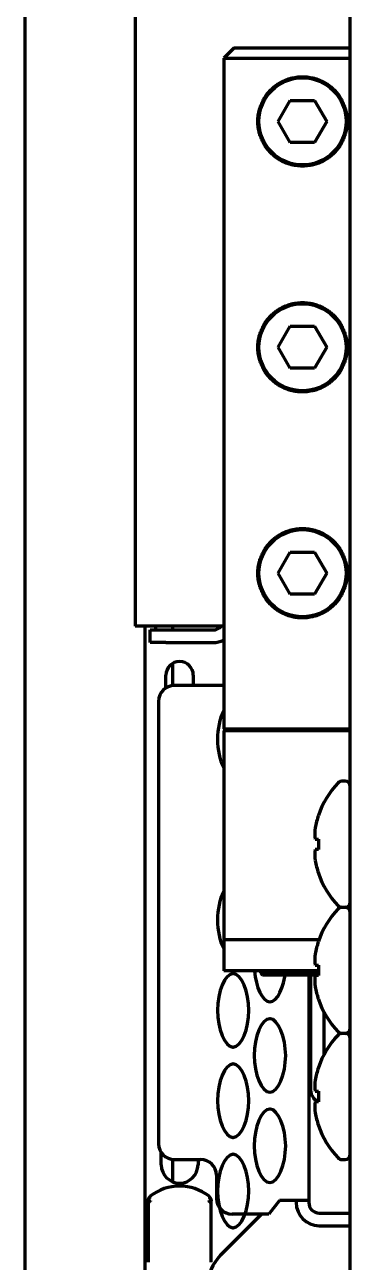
# Model space of a CAD drawing. Header units: inches. Extents: x -3077 to 7201, y 316 to 5463.
# Drawn here: x 5379.3 to 5410.3, y 2290 to 2407.8 of the extents above; entities that cross this region are included whole.
import ezdxf

# ---------------------------------------------------------------- set-up
doc = ezdxf.new("R2010")
doc.units = ezdxf.units.IN

msp = doc.modelspace()

# ---------------------------------------------------------------- linework, layer by layer
at = {"linetype": 'Continuous', "lineweight": 70}
for p, q in [((5379.28, 3749.16), (5379.28, 2083.96)), ((5410.28, 2109.76), (5410.28, 3747.76)), ((5389.79, 3697.81), (5389.79, 2350.51)), ((5399.23, 2405.56), (5398.23, 2404.56)), ((5399.23, 2405.56), (5410.28, 2405.56)), ((5398.23, 2404.56), (5398.23, 2340.76)), ((5398.23, 2404.56), (5410.28, 2404.56)), ((5403.42, 2398.56), (5404.57, 2400.56)), ((5404.57, 2400.56), (5406.88, 2400.56)), ((5406.88, 2400.56), (5408.04, 2398.56)), ((5404.57, 2396.56), (5403.42, 2398.56)), ((5408.04, 2398.56), (5406.88, 2396.56)), ((5406.88, 2396.56), (5404.57, 2396.56)), ((5403.42, 2377.06), (5404.57, 2379.06)), ((5404.57, 2379.06), (5406.88, 2379.06)), ((5406.88, 2379.06), (5408.04, 2377.06)), ((5404.57, 2375.06), (5403.42, 2377.06)), ((5408.04, 2377.06), (5406.88, 2375.06)), ((5406.88, 2375.06), (5404.57, 2375.06)), ((5403.42, 2355.56), (5404.57, 2357.56)), ((5404.57, 2357.56), (5406.88, 2357.56)), ((5406.88, 2357.56), (5408.04, 2355.56)), ((5404.57, 2353.56), (5403.42, 2355.56)), ((5408.04, 2355.56), (5406.88, 2353.56)), ((5406.88, 2353.56), (5404.57, 2353.56)), ((5391.59, 2350.51), (5389.79, 2350.51)), ((5390.73, 2350.51), (5390.73, 2180.16)), ((5391.23, 2350.16), (5392.73, 2350.16)), ((5391.23, 2348.96), (5391.23, 2350.16)), ((5398.23, 2350.51), (5391.59, 2350.51)), ((5391.73, 2350.51), (5391.73, 2350.16)), ((5392.73, 2350.16), (5397.23, 2350.16)), ((5393.38, 2350.16), (5393.38, 2350.52)), ((5392.73, 2348.96), (5391.23, 2348.96)), ((5392.73, 2348.96), (5397.23, 2348.96)), ((5393.38, 2344.85), (5393.38, 2347)), ((5392.73, 2344.62), (5392.73, 2345.86)), ((5395.33, 2345.86), (5395.33, 2344.86)), ((5398.23, 2344.86), (5393.53, 2344.86)), ((5392.03, 2343.36), (5392.03, 2301.26)), ((5398.23, 2340.76), (5405.73, 2340.76)), ((5398.23, 2340.76), (5398.33, 2340.66)), ((5398.33, 2340.66), (5398.23, 2340.56)), ((5405.73, 2340.56), (5398.23, 2340.56)), ((5398.23, 2340.56), (5398.23, 2320.71)), ((5405.73, 2340.76), (5410.28, 2340.76)), ((5410.28, 2340.56), (5405.73, 2340.56)), ((5409.78, 2335.76), (5409.49, 2335.76)), ((5407.25, 2332.51), (5407.24, 2332.51)), ((5406.94, 2330.26), (5407.25, 2330.26)), ((5407.25, 2329.26), (5406.94, 2329.26)), ((5407.24, 2327.01), (5407.25, 2327.01)), ((5409.49, 2323.76), (5409.78, 2323.76)), ((5398.23, 2320.71), (5405.73, 2320.71)), ((5398.23, 2320.71), (5398.23, 2317.71)), ((5405.73, 2320.71), (5407.31, 2320.71)), ((5407.25, 2320.51), (5407.24, 2320.51)), ((5406.94, 2318.26), (5407.25, 2318.26)), ((5405.73, 2317.71), (5398.23, 2317.71)), ((5401.73, 2317.71), (5401.73, 2317.51)), ((5401.73, 2317.51), (5401.93, 2317.31)), ((5405.73, 2317.51), (5401.73, 2317.51)), ((5405.73, 2317.31), (5401.93, 2317.31)), ((5407.24, 2317.71), (5405.73, 2317.71)), ((5407.24, 2317.51), (5405.73, 2317.51)), ((5407.25, 2317.31), (5405.73, 2317.31)), ((5406.33, 2317.31), (5406.33, 2295.86)), ((5406.53, 2306.26), (5406.53, 2317.31)), ((5407.25, 2317.26), (5406.94, 2317.26)), ((5407.24, 2315.01), (5407.25, 2315.01)), ((5407.78, 2309.74), (5407.78, 2313.77)), ((5409.78, 2311.76), (5409.49, 2311.76)), ((5407.25, 2308.51), (5407.24, 2308.51)), ((5406.94, 2306.26), (5407.25, 2306.26)), ((5407.25, 2305.26), (5406.94, 2305.26)), ((5407.24, 2303.01), (5407.25, 2303.01)), ((5392.28, 2299.26), (5392.28, 2300.43)), ((5393.38, 2297.63), (5393.38, 2299.76)), ((5393.53, 2299.76), (5396.03, 2299.76)), ((5395.78, 2299.76), (5395.78, 2299.26)), ((5409.49, 2299.76), (5409.78, 2299.76)), ((5397.53, 2298.26), (5397.53, 2296.06)), ((5391.03, 2295.48), (5391.03, 2289.98)), ((5391.23, 2296.26), (5391.28, 2296.2)), ((5396.78, 2296.2), (5396.83, 2296.26)), ((5397.03, 2289.98), (5397.03, 2295.48)), ((5403.53, 2295.86), (5402.53, 2294.56)), ((5404.13, 2295.86), (5403.53, 2295.86)), ((5406.33, 2295.86), (5404.13, 2295.86)), ((5405.13, 2295.86), (5405.13, 2295.66)), ((5406.33, 2295.86), (5406.33, 2295.66)), ((5401.84, 2294.56), (5397.9, 2290.61)), ((5402.53, 2294.56), (5399.03, 2294.56)), ((5407.33, 2294.66), (5410.28, 2294.66)), ((5407.33, 2293.46), (5410.28, 2293.46))]:
    msp.add_line(p, q, dxfattribs=at)
for centre in [(5405.73, 2398.56), (5405.73, 2377.06), (5405.73, 2355.56)]:
    msp.add_circle(centre, 4.15, dxfattribs=at)
for centre, radius, start, end in [((5397.23, 2351.16), 1, 270, 319.455), ((5397.23, 2351.16), 2.2, 270, 297.0366), ((5394.03, 2345.86), 1.3, 0, 180), ((5393.53, 2343.36), 1.5, 90, 180), ((5415.23, 2329.76), 8.45, 136.2253, 161.0075), ((5409.49, 2335.26), 0.5, 90, 136.2253), ((5409.78, 2335.26), 0.5, 0, 90), ((5415.23, 2329.76), 8.44, 160.9729, 169.3378), ((5415.23, 2329.76), 7.99, 176.4122, 183.5878), ((5415.23, 2329.76), 8.44, 190.6622, 199.0271), ((5415.23, 2329.76), 8.45, 198.9925, 223.7747), ((5409.49, 2324.26), 0.5, 223.7747, 270), ((5409.49, 2323.26), 0.5, 90, 136.2253), ((5409.78, 2324.26), 0.5, 270, 0), ((5409.78, 2323.26), 0.5, 0, 90), ((5415.23, 2317.76), 8.45, 136.2253, 161.0075), ((5415.23, 2317.76), 8.44, 160.9729, 169.3378), ((5415.23, 2317.76), 7.99, 176.4122, 183.5878), ((5415.23, 2317.76), 8.44, 190.6622, 199.0271), ((5415.23, 2317.76), 8.45, 198.9925, 223.7747), ((5409.78, 2312.26), 0.5, 270, 0), ((5415.23, 2305.76), 8.45, 136.2253, 161.0075), ((5409.49, 2312.26), 0.5, 223.7747, 270), ((5409.49, 2311.26), 0.5, 90, 136.2253), ((5409.78, 2311.26), 0.5, 0, 90), ((5415.23, 2305.76), 8.44, 160.9729, 169.3378), ((5407.53, 2306.26), 1, 180, 234.3147), ((5415.23, 2305.76), 7.99, 176.4122, 183.5878), ((5405.78, 2303.82), 2, 45.918, 54.3147), ((5415.23, 2305.76), 8.44, 190.6622, 199.0271), ((5415.23, 2305.76), 8.45, 198.9925, 223.7747), ((5393.53, 2301.26), 1.5, 180, 270), ((5409.78, 2300.26), 0.5, 270, 0), ((5394.03, 2299.26), 1.75, 180, 0), ((5396.03, 2298.26), 1.5, 0, 90), ((5409.49, 2300.26), 0.5, 223.7747, 270), ((5394.03, 2292.73), 4.5, 51.5767, 128.4324), ((5399.03, 2296.06), 1.5, 180, 270), ((5407.33, 2295.66), 2.2, 180, 270), ((5407.33, 2295.66), 1, 180, 270), ((5400.73, 2287.78), 4, 135, 180)]:
    msp.add_arc(centre, radius, start, end, dxfattribs=at)
for centre, major_axis, ratio, start_param, end_param in [((5415.23, 2330.79), (-8.32, 0), 0.707107, 6.192956, 6.373415), ((5415.23, 2328.73), (8.32, 0), 0.707107, 3.051363, 3.231822), ((5415.23, 2318.79), (-8.32, 0), 0.707107, 6.192956, 6.373415), ((5415.23, 2316.73), (8.32, 0), 0.707107, 3.051363, 3.231822), ((5415.23, 2306.79), (-8.32, 0), 0.707107, 6.192956, 6.373415), ((5415.23, 2304.73), (8.32, 0), 0.707107, 3.051363, 3.231822), ((5391.54, 2295.86), (-0.312, 0.391), 0.210529, 6.282796, 6.783545)]:
    msp.add_ellipse(centre, major_axis=major_axis, ratio=ratio, start_param=start_param, end_param=end_param, dxfattribs=at)
for points in [[(5405.73, 2394.31), (5405.63, 2394.31), (5405.43, 2394.31), (5405.14, 2394.34), (5404.84, 2394.4), (5404.55, 2394.47), (5404.26, 2394.56), (5403.97, 2394.68), (5403.69, 2394.82), (5403.41, 2394.99), (5403.15, 2395.17), (5402.89, 2395.39), (5402.65, 2395.62), (5402.43, 2395.87), (5402.23, 2396.13), (5402.06, 2396.41), (5401.91, 2396.69), (5401.78, 2396.98), (5401.68, 2397.27), (5401.59, 2397.56), (5401.54, 2397.84), (5401.5, 2398.13), (5401.48, 2398.41), (5401.48, 2398.7), (5401.5, 2398.98), (5401.54, 2399.27), (5401.59, 2399.56), (5401.68, 2399.84), (5401.78, 2400.13), (5401.91, 2400.42), (5402.06, 2400.7), (5402.23, 2400.98), (5402.43, 2401.24), (5402.65, 2401.49), (5402.89, 2401.73), (5403.15, 2401.94), (5403.41, 2402.12), (5403.69, 2402.29), (5403.97, 2402.43), (5404.26, 2402.55), (5404.55, 2402.64), (5404.84, 2402.72), (5405.14, 2402.77), (5405.43, 2402.8), (5405.63, 2402.81), (5405.73, 2402.81)], [(5405.73, 2402.81), (5405.83, 2402.81), (5406.02, 2402.8), (5406.32, 2402.77), (5406.61, 2402.72), (5406.91, 2402.64), (5407.2, 2402.55), (5407.49, 2402.43), (5407.77, 2402.29), (5408.04, 2402.12), (5408.31, 2401.94), (5408.57, 2401.73), (5408.81, 2401.49), (5409.03, 2401.24), (5409.23, 2400.98), (5409.4, 2400.7), (5409.55, 2400.42), (5409.68, 2400.13), (5409.78, 2399.84), (5409.86, 2399.56), (5409.92, 2399.27), (5409.96, 2398.98), (5409.98, 2398.7), (5409.98, 2398.41), (5409.96, 2398.13), (5409.92, 2397.84), (5409.86, 2397.56), (5409.78, 2397.27), (5409.68, 2396.98), (5409.55, 2396.69), (5409.4, 2396.41), (5409.23, 2396.13), (5409.03, 2395.87), (5408.81, 2395.62), (5408.57, 2395.39), (5408.31, 2395.17), (5408.04, 2394.99), (5407.77, 2394.82), (5407.49, 2394.68), (5407.2, 2394.56), (5406.91, 2394.47), (5406.61, 2394.4), (5406.32, 2394.34), (5406.02, 2394.31), (5405.83, 2394.31), (5405.73, 2394.31)], [(5405.73, 2372.81), (5405.63, 2372.81), (5405.43, 2372.81), (5405.14, 2372.84), (5404.84, 2372.9), (5404.55, 2372.97), (5404.26, 2373.06), (5403.97, 2373.18), (5403.69, 2373.32), (5403.41, 2373.49), (5403.15, 2373.67), (5402.89, 2373.89), (5402.65, 2374.12), (5402.43, 2374.37), (5402.23, 2374.63), (5402.06, 2374.91), (5401.91, 2375.19), (5401.78, 2375.48), (5401.68, 2375.77), (5401.59, 2376.06), (5401.54, 2376.34), (5401.5, 2376.63), (5401.48, 2376.91), (5401.48, 2377.2), (5401.5, 2377.48), (5401.54, 2377.77), (5401.59, 2378.06), (5401.68, 2378.34), (5401.78, 2378.63), (5401.91, 2378.92), (5402.06, 2379.2), (5402.23, 2379.48), (5402.43, 2379.74), (5402.65, 2379.99), (5402.89, 2380.23), (5403.15, 2380.44), (5403.41, 2380.62), (5403.69, 2380.79), (5403.97, 2380.93), (5404.26, 2381.05), (5404.55, 2381.14), (5404.84, 2381.22), (5405.14, 2381.27), (5405.43, 2381.3), (5405.63, 2381.31), (5405.73, 2381.31)], [(5405.73, 2381.31), (5405.83, 2381.31), (5406.02, 2381.3), (5406.32, 2381.27), (5406.61, 2381.22), (5406.91, 2381.14), (5407.2, 2381.05), (5407.49, 2380.93), (5407.77, 2380.79), (5408.04, 2380.62), (5408.31, 2380.44), (5408.57, 2380.23), (5408.81, 2379.99), (5409.03, 2379.74), (5409.23, 2379.48), (5409.4, 2379.2), (5409.55, 2378.92), (5409.68, 2378.63), (5409.78, 2378.34), (5409.86, 2378.06), (5409.92, 2377.77), (5409.96, 2377.48), (5409.98, 2377.2), (5409.98, 2376.91), (5409.96, 2376.63), (5409.92, 2376.34), (5409.86, 2376.06), (5409.78, 2375.77), (5409.68, 2375.48), (5409.55, 2375.19), (5409.4, 2374.91), (5409.23, 2374.63), (5409.03, 2374.37), (5408.81, 2374.12), (5408.57, 2373.89), (5408.31, 2373.67), (5408.04, 2373.49), (5407.77, 2373.32), (5407.49, 2373.18), (5407.2, 2373.06), (5406.91, 2372.97), (5406.61, 2372.9), (5406.32, 2372.84), (5406.02, 2372.81), (5405.83, 2372.81), (5405.73, 2372.81)], [(5405.73, 2351.31), (5405.63, 2351.31), (5405.43, 2351.31), (5405.14, 2351.34), (5404.84, 2351.4), (5404.55, 2351.47), (5404.26, 2351.56), (5403.97, 2351.68), (5403.69, 2351.82), (5403.41, 2351.99), (5403.15, 2352.17), (5402.89, 2352.39), (5402.65, 2352.62), (5402.43, 2352.87), (5402.23, 2353.13), (5402.06, 2353.41), (5401.91, 2353.69), (5401.78, 2353.98), (5401.68, 2354.27), (5401.59, 2354.56), (5401.54, 2354.84), (5401.5, 2355.13), (5401.48, 2355.41), (5401.48, 2355.7), (5401.5, 2355.98), (5401.54, 2356.27), (5401.59, 2356.56), (5401.68, 2356.84), (5401.78, 2357.13), (5401.91, 2357.42), (5402.06, 2357.7), (5402.23, 2357.98), (5402.43, 2358.24), (5402.65, 2358.49), (5402.89, 2358.73), (5403.15, 2358.94), (5403.41, 2359.12), (5403.69, 2359.29), (5403.97, 2359.43), (5404.26, 2359.55), (5404.55, 2359.64), (5404.84, 2359.72), (5405.14, 2359.77), (5405.43, 2359.8), (5405.63, 2359.81), (5405.73, 2359.81)], [(5405.73, 2359.81), (5405.83, 2359.81), (5406.02, 2359.8), (5406.32, 2359.77), (5406.61, 2359.72), (5406.91, 2359.64), (5407.2, 2359.55), (5407.49, 2359.43), (5407.77, 2359.29), (5408.04, 2359.12), (5408.31, 2358.94), (5408.57, 2358.73), (5408.81, 2358.49), (5409.03, 2358.24), (5409.23, 2357.98), (5409.4, 2357.7), (5409.55, 2357.42), (5409.68, 2357.13), (5409.78, 2356.84), (5409.86, 2356.56), (5409.92, 2356.27), (5409.96, 2355.98), (5409.98, 2355.7), (5409.98, 2355.41), (5409.96, 2355.13), (5409.92, 2354.84), (5409.86, 2354.56), (5409.78, 2354.27), (5409.68, 2353.98), (5409.55, 2353.69), (5409.4, 2353.41), (5409.23, 2353.13), (5409.03, 2352.87), (5408.81, 2352.62), (5408.57, 2352.39), (5408.31, 2352.17), (5408.04, 2351.99), (5407.77, 2351.82), (5407.49, 2351.68), (5407.2, 2351.56), (5406.91, 2351.47), (5406.61, 2351.4), (5406.32, 2351.34), (5406.02, 2351.31), (5405.83, 2351.31), (5405.73, 2351.31)], [(5401.15, 2317.7), (5401.28, 2316.16), (5401.92, 2314.78), (5402.61, 2314.76)], [(5391.03, 2295.84), (5391.03, 2295.72), (5391.03, 2295.6), (5391.03, 2295.48)], [(5397.03, 2295.48), (5397.03, 2295.6), (5397.03, 2295.72), (5397.03, 2295.84)]]:
    msp.add_open_spline(points, degree=3, dxfattribs=at)
for points, knots in [([(5398.2, 2342.42), (5397.86, 2341.74), (5397.4, 2339.76), (5397.86, 2337.77), (5398.2, 2337.1)], [0, 0, 0, 0, 0.500599, 1, 1, 1, 1]), ([(5398.2, 2325.22), (5397.86, 2324.54), (5397.4, 2322.56), (5397.86, 2320.57), (5398.2, 2319.9)], [0, 0, 0, 0, 0.500599, 1, 1, 1, 1]), ([(5399.14, 2317.46), (5399.14, 2317.46), (5399.13, 2317.46), (5398.34, 2317.46), (5396.92, 2313.97), (5398.33, 2310.48), (5399.11, 2310.46)], [0, 0, 0, 0, 0.003346, 0.003346, 0.503348, 1, 1, 1, 1]), ([(5399.11, 2310.46), (5399.12, 2310.46), (5399.12, 2310.46), (5399.91, 2310.46), (5401.34, 2313.94), (5399.92, 2317.43), (5399.14, 2317.46)], [0, 0, 0, 0, 0.003346, 0.003346, 0.503348, 1, 1, 1, 1]), ([(5402.61, 2314.76), (5402.62, 2314.76), (5402.62, 2314.76), (5403.33, 2314.76), (5403.98, 2316.15), (5404.11, 2317.7)], [0, 0, 0, 0, 0.007433, 0.007433, 1, 1, 1, 1]), ([(5402.64, 2313.16), (5402.64, 2313.16), (5402.63, 2313.16), (5401.84, 2313.16), (5400.42, 2309.67), (5401.83, 2306.18), (5402.61, 2306.16)], [0, 0, 0, 0, 0.003346, 0.003346, 0.503348, 1, 1, 1, 1]), ([(5402.61, 2306.16), (5402.62, 2306.16), (5402.62, 2306.16), (5403.41, 2306.16), (5404.84, 2309.64), (5403.42, 2313.13), (5402.64, 2313.16)], [0, 0, 0, 0, 0.003346, 0.003346, 0.503348, 1, 1, 1, 1]), ([(5399.14, 2308.86), (5399.14, 2308.86), (5399.13, 2308.86), (5398.34, 2308.86), (5396.92, 2305.37), (5398.33, 2301.88), (5399.11, 2301.86)], [0, 0, 0, 0, 0.003346, 0.003346, 0.503348, 1, 1, 1, 1]), ([(5399.11, 2301.86), (5399.12, 2301.86), (5399.12, 2301.86), (5399.91, 2301.86), (5401.34, 2305.34), (5399.92, 2308.83), (5399.14, 2308.86)], [0, 0, 0, 0, 0.003346, 0.003346, 0.503348, 1, 1, 1, 1]), ([(5402.64, 2304.56), (5402.64, 2304.56), (5402.63, 2304.56), (5401.84, 2304.56), (5400.42, 2301.07), (5401.83, 2297.58), (5402.61, 2297.56)], [0, 0, 0, 0, 0.003346, 0.003346, 0.503348, 1, 1, 1, 1]), ([(5402.61, 2297.56), (5402.62, 2297.56), (5402.62, 2297.56), (5403.41, 2297.56), (5404.84, 2301.04), (5403.42, 2304.53), (5402.64, 2304.56)], [0, 0, 0, 0, 0.003346, 0.003346, 0.503348, 1, 1, 1, 1]), ([(5399.14, 2300.26), (5399.14, 2300.26), (5399.13, 2300.26), (5398.34, 2300.26), (5396.92, 2296.77), (5398.33, 2293.28), (5399.11, 2293.26)], [0, 0, 0, 0, 0.003346, 0.003346, 0.503348, 1, 1, 1, 1]), ([(5399.11, 2293.26), (5399.12, 2293.26), (5399.12, 2293.26), (5399.91, 2293.26), (5401.34, 2296.74), (5399.92, 2300.23), (5399.14, 2300.26)], [0, 0, 0, 0, 0.003346, 0.003346, 0.503348, 1, 1, 1, 1]), ([(5391.23, 2296.25), (5391.23, 2296.25), (5391.22, 2296.25), (5391.21, 2296.24), (5391.2, 2296.23), (5391.19, 2296.22), (5391.18, 2296.21), (5391.18, 2296.2), (5391.17, 2296.2), (5391.16, 2296.19), (5391.15, 2296.18), (5391.14, 2296.16), (5391.13, 2296.15), (5391.12, 2296.14), (5391.12, 2296.13), (5391.11, 2296.12), (5391.1, 2296.11), (5391.09, 2296.09), (5391.09, 2296.08), (5391.08, 2296.07), (5391.08, 2296.06), (5391.07, 2296.05), (5391.07, 2296.04), (5391.07, 2296.03), (5391.06, 2296.02), (5391.06, 2296.01), (5391.05, 2295.99), (5391.05, 2295.98), (5391.04, 2295.96), (5391.04, 2295.95), (5391.04, 2295.93), (5391.03, 2295.91), (5391.03, 2295.88), (5391.03, 2295.86), (5391.03, 2295.85), (5391.03, 2295.84)], [0, 0, 0, 0, 0.025171, 0.050666, 0.076486, 0.102633, 0.129109, 0.155914, 0.18305, 0.210518, 0.238318, 0.266453, 0.294923, 0.323728, 0.352869, 0.382347, 0.412161, 0.442313, 0.472802, 0.503628, 0.520185, 0.539093, 0.560356, 0.583976, 0.609957, 0.638303, 0.669015, 0.702096, 0.737547, 0.77537, 0.815564, 0.858128, 0.903059, 0.950352, 1, 1, 1, 1]), ([(5391.03, 2295.84), (5391.03, 2295.84), (5391.03, 2295.85), (5391.03, 2295.86), (5391.03, 2295.87), (5391.03, 2295.88), (5391.03, 2295.89), (5391.03, 2295.89), (5391.04, 2295.9), (5391.04, 2295.91), (5391.04, 2295.92), (5391.04, 2295.93), (5391.04, 2295.93), (5391.04, 2295.94), (5391.05, 2295.95), (5391.05, 2295.96), (5391.05, 2295.96), (5391.05, 2295.97), (5391.06, 2295.98), (5391.06, 2295.98), (5391.06, 2295.99), (5391.06, 2295.99), (5391.07, 2296), (5391.07, 2296), (5391.07, 2296.01), (5391.08, 2296.01), (5391.08, 2296.02), (5391.08, 2296.03), (5391.09, 2296.04), (5391.11, 2296.06), (5391.12, 2296.08), (5391.13, 2296.09), (5391.15, 2296.11), (5391.16, 2296.12), (5391.18, 2296.14), (5391.2, 2296.15), (5391.21, 2296.16), (5391.22, 2296.17), (5391.23, 2296.18)], [0, 0, 0, 0, 0.024974, 0.049481, 0.073519, 0.097088, 0.120187, 0.142817, 0.164975, 0.186663, 0.20788, 0.228626, 0.248901, 0.268705, 0.288038, 0.3069, 0.325291, 0.343212, 0.360664, 0.377645, 0.394158, 0.410202, 0.425778, 0.440886, 0.455527, 0.469702, 0.48341, 0.496654, 0.550925, 0.604309, 0.656807, 0.708425, 0.759166, 0.809038, 0.858048, 0.906205, 0.953519, 1, 1, 1, 1]), ([(5391.25, 2295.81), (5391.25, 2295.81), (5391.24, 2295.81), (5391.23, 2295.8), (5391.23, 2295.8), (5391.22, 2295.79), (5391.21, 2295.79), (5391.2, 2295.78), (5391.19, 2295.77), (5391.18, 2295.77), (5391.17, 2295.76), (5391.16, 2295.75), (5391.15, 2295.74), (5391.15, 2295.74), (5391.14, 2295.73), (5391.13, 2295.72), (5391.12, 2295.71), (5391.12, 2295.7), (5391.11, 2295.7), (5391.1, 2295.69), (5391.09, 2295.68), (5391.09, 2295.67), (5391.08, 2295.66), (5391.08, 2295.65), (5391.07, 2295.64), (5391.06, 2295.63), (5391.06, 2295.62), (5391.05, 2295.6), (5391.05, 2295.59), (5391.04, 2295.58), (5391.04, 2295.56), (5391.04, 2295.55), (5391.03, 2295.53), (5391.03, 2295.52), (5391.03, 2295.5), (5391.03, 2295.49), (5391.03, 2295.48)], [0, 0, 0, 0, 0.023052, 0.046304, 0.069759, 0.093421, 0.117291, 0.141374, 0.165672, 0.190187, 0.214921, 0.239878, 0.265057, 0.290463, 0.316096, 0.341958, 0.368051, 0.394375, 0.420932, 0.447722, 0.474747, 0.502006, 0.527591, 0.554693, 0.58332, 0.613477, 0.645171, 0.678407, 0.713189, 0.74952, 0.787401, 0.826832, 0.867812, 0.910338, 0.954403, 1, 1, 1, 1]), ([(5397.03, 2295.48), (5397.03, 2295.48), (5397.03, 2295.49), (5397.03, 2295.5), (5397.03, 2295.51), (5397.03, 2295.51), (5397.03, 2295.52), (5397.03, 2295.53), (5397.02, 2295.54), (5397.02, 2295.55), (5397.02, 2295.55), (5397.02, 2295.56), (5397.02, 2295.57), (5397.01, 2295.57), (5397.01, 2295.58), (5397.01, 2295.59), (5397.01, 2295.59), (5397.01, 2295.6), (5397, 2295.61), (5397, 2295.61), (5397, 2295.62), (5397, 2295.62), (5396.99, 2295.63), (5396.99, 2295.63), (5396.99, 2295.64), (5396.98, 2295.64), (5396.98, 2295.65), (5396.98, 2295.65), (5396.98, 2295.66), (5396.97, 2295.66), (5396.97, 2295.67), (5396.96, 2295.68), (5396.95, 2295.7), (5396.93, 2295.72), (5396.92, 2295.73), (5396.9, 2295.74), (5396.89, 2295.76), (5396.87, 2295.77), (5396.86, 2295.78), (5396.84, 2295.79), (5396.82, 2295.8), (5396.81, 2295.81), (5396.8, 2295.81)], [0, 0, 0, 0, 0.022145, 0.043935, 0.06537, 0.086447, 0.107168, 0.127529, 0.147532, 0.167176, 0.186459, 0.205383, 0.223947, 0.24215, 0.259994, 0.277477, 0.2946, 0.311363, 0.327768, 0.343813, 0.3595, 0.374829, 0.3898, 0.404415, 0.418673, 0.432576, 0.446124, 0.459319, 0.47216, 0.484648, 0.496786, 0.546298, 0.595032, 0.642994, 0.690188, 0.736624, 0.782312, 0.827264, 0.871492, 0.915013, 0.957843, 1, 1, 1, 1]), ([(5397.03, 2295.84), (5397.03, 2295.84), (5397.03, 2295.85), (5397.03, 2295.86), (5397.03, 2295.87), (5397.03, 2295.88), (5397.03, 2295.89), (5397.03, 2295.9), (5397.02, 2295.91), (5397.02, 2295.92), (5397.02, 2295.93), (5397.02, 2295.94), (5397.02, 2295.95), (5397.02, 2295.95), (5397.01, 2295.96), (5397.01, 2295.97), (5397.01, 2295.98), (5397.01, 2295.98), (5397.01, 2295.99), (5397, 2296), (5397, 2296), (5397, 2296.01), (5397, 2296.02), (5397, 2296.02), (5396.99, 2296.03), (5396.99, 2296.03), (5396.99, 2296.04), (5396.99, 2296.04), (5396.99, 2296.05), (5396.98, 2296.05), (5396.98, 2296.05), (5396.98, 2296.06), (5396.98, 2296.06), (5396.98, 2296.07), (5396.97, 2296.08), (5396.96, 2296.09), (5396.95, 2296.11), (5396.94, 2296.14), (5396.92, 2296.16), (5396.91, 2296.18), (5396.89, 2296.19), (5396.88, 2296.21), (5396.86, 2296.23), (5396.84, 2296.24), (5396.83, 2296.25), (5396.83, 2296.25)], [0, 0, 0, 0, 0.022869, 0.045252, 0.067147, 0.088554, 0.109471, 0.1299, 0.149838, 0.169286, 0.188244, 0.206711, 0.224687, 0.242172, 0.259166, 0.275669, 0.291681, 0.307203, 0.322233, 0.336773, 0.350822, 0.364382, 0.377451, 0.39003, 0.40212, 0.413721, 0.424833, 0.435457, 0.445592, 0.455239, 0.464399, 0.473071, 0.481256, 0.488955, 0.496167, 0.551431, 0.605603, 0.658683, 0.710673, 0.761578, 0.8114, 0.860146, 0.907823, 0.954438, 1, 1, 1, 1]), ([(5396.83, 2296.18), (5396.83, 2296.17), (5396.84, 2296.17), (5396.85, 2296.16), (5396.86, 2296.16), (5396.86, 2296.15), (5396.87, 2296.14), (5396.88, 2296.14), (5396.89, 2296.13), (5396.9, 2296.12), (5396.91, 2296.11), (5396.91, 2296.11), (5396.92, 2296.1), (5396.93, 2296.09), (5396.94, 2296.08), (5396.94, 2296.07), (5396.95, 2296.06), (5396.96, 2296.05), (5396.96, 2296.04), (5396.97, 2296.03), (5396.98, 2296.02), (5396.98, 2296.01), (5396.99, 2296), (5396.99, 2295.99), (5397, 2295.98), (5397, 2295.97), (5397.01, 2295.96), (5397.01, 2295.94), (5397.02, 2295.93), (5397.02, 2295.91), (5397.02, 2295.89), (5397.03, 2295.88), (5397.03, 2295.86), (5397.03, 2295.85), (5397.03, 2295.84)], [0, 0, 0, 0, 0.024355, 0.04894, 0.073756, 0.098805, 0.124087, 0.149606, 0.175361, 0.201354, 0.227587, 0.254061, 0.280776, 0.307733, 0.334934, 0.362379, 0.390069, 0.418004, 0.446185, 0.474612, 0.503286, 0.530249, 0.559075, 0.589768, 0.622333, 0.656773, 0.693092, 0.731292, 0.771374, 0.813339, 0.857187, 0.902916, 0.950522, 1, 1, 1, 1])]:
    msp.add_open_spline(points, degree=3, knots=knots, dxfattribs=at)

doc.saveas('drawing.dxf')
